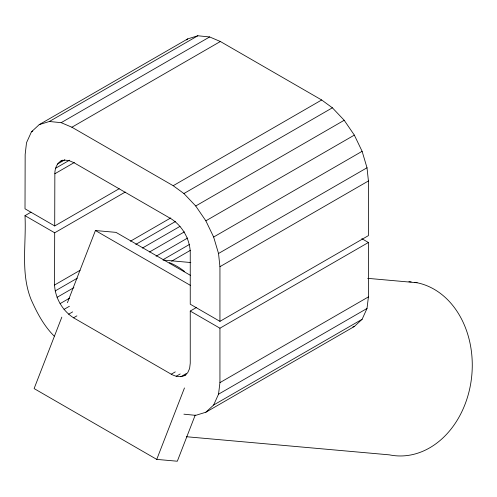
<?xml version="1.0" encoding="UTF-8"?>
<svg xmlns="http://www.w3.org/2000/svg" width="497" height="497" viewBox="0 0 497 497"><rect width="100%" height="100%" fill="white"/><g stroke="black" fill="none" stroke-linecap="round" stroke-linejoin="round"><path stroke-width="0.75" d="M31.044 212.163L24.993 215.655C26.465 243.592 20.34 272.909 31.143 299.641C36.995 312.799 43.879 325.87 54.198 336.102M186.021 374.763C181.517 377.844 175.727 376.763 171.241 374.21L73.544 317.8C62.535 310.718 55.21 298.101 54.552 285.023L54.689 232.795L125.238 192.066M60.398 161.308L64.337 160.096L68.921 160.55L73.842 162.643L171.241 218.873C182.293 225.986 189.618 238.666 190.245 251.793L190.245 304.201L219.941 321.348L368.42 235.621L368.42 180.97L367.01 167.769L362.114 151.312L354.336 135.109L344.197 120.274L332.387 107.806L321.665 99.984L220.37 41.506L209.647 36.946L197.837 35.772L187.698 38.903L39.22 124.629L31.441 131.842L26.515 142.726L25.161 154.418L25.012 208.802L54.707 225.949L54.85 173.757C54.751 168.241 57.118 162.457 62.417 160.146M205.857 412.224L213.642 405.005L218.531 394.196L219.941 382.628L219.941 328.2L368.42 242.48L368.42 296.902L367.01 308.475L362.114 319.285L354.336 326.498L205.857 412.224L195.719 415.355L183.909 414.181M61.827 317.136L34.107 388.579L156.748 459.39L177.323 461.228L195.24 415.038M67.424 302.704L95.424 230.533L116 232.372L190.388 275.319M156.748 459.39L184.468 387.946M186.586 39.934L187.698 38.903M184.679 375.539L187.698 372.738L189.599 368.544L190.245 363.232L190.245 311.06L196.29 307.568M31.441 131.842L32.783 131.065M39.22 124.629L49.358 121.498L197.837 35.772M49.358 121.498L61.168 122.666L209.647 36.946M61.168 122.666L71.891 127.226L220.37 41.506M57.379 164.109L64.772 159.841M55.484 168.309L69.592 160.164M54.85 173.757L74.333 162.507M54.707 225.949L119.205 188.711M71.891 127.226L173.186 185.71L321.665 99.984M173.186 185.71L183.909 193.532L332.387 107.806M54.552 285.023L80.079 270.287M130.469 241.194L170.782 217.922M183.909 193.532L195.719 205.994L344.197 120.274M55.186 290.938L77.358 278.14M135.805 244.394L175.447 221.507M57.08 297.324L73.879 287.633M142.409 248.065L180.032 226.346M60.106 303.617L69.512 298.188M149.46 252.029L184.393 231.857M195.719 205.994L205.857 220.836L354.336 135.109M64.038 309.376L69.412 306.27M156.083 256.235L187.661 238.007M68.623 314.216L72.655 311.886M163.351 259.521L189.556 244.394M73.544 317.8L76.898 315.862M171.633 261.173L190.444 250.308M219.941 321.348L219.941 266.69L218.531 253.489L213.642 237.032L362.114 151.312M218.531 253.489L367.01 167.769M219.941 266.69L368.42 180.97M171.241 374.21L175.273 371.88M176.162 376.297L180.194 373.974M180.74 376.757L186.12 373.651M219.941 382.628L368.42 296.902M218.531 394.196L367.01 308.475M213.642 405.005L362.114 319.285M352.889 326.945L354.336 326.498M163.016 260.055L190.817 262.54M367.674 278.339L417.101 282.75M186.319 436.72L389.431 454.861A87.292 68.847 -84.9 0 0 471.088 381.242A87.292 68.847 -84.9 0 0 414.896 282.346M361.822 238.672L368.42 242.48M95.424 230.533L190.593 285.477M24.993 215.655L54.689 232.795M190.245 311.06L219.941 328.2M205.857 220.836L213.642 237.032M408.913 281.712A87.292 68.847 -84.9 0 1 411.168 281.874M169.347 262.602A87.292 68.847 -84.9 0 1 184.443 271.387"/></g></svg>
